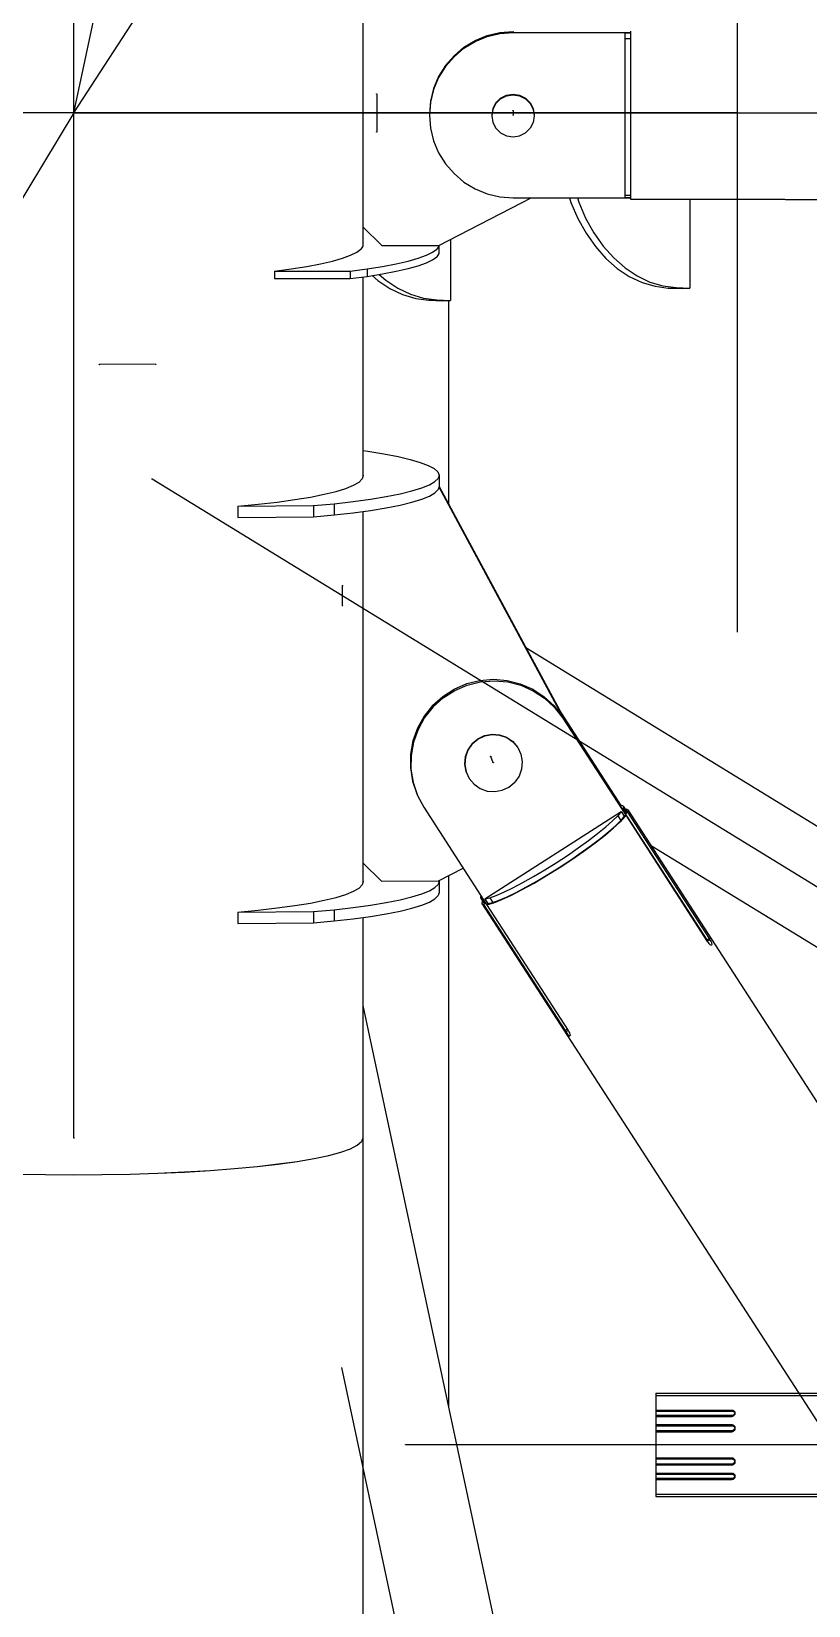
# Model space of a CAD drawing. Header units: millimetres. Extents: x 150209.93 to 150215.05, y 136675.65 to 136679.93.
# Drawn here: x 150213.5062 to 150213.5472, y 136676.732 to 136676.815 of the extents above; entities that cross this region are included whole.
import ezdxf

# ---------------------------------------------------------------- set-up
doc = ezdxf.new("R2010")
doc.units = ezdxf.units.MM
doc.header["$LTSCALE"] = 0.25
for name, pattern in [('CENTER', [50.8, 31.75, -6.35, 6.35, -6.35]), ('XKITLINE00', [0]), ('XKITLINE02', [4, 2, -2]), ('XKITLINE03', [6, 3, -1, 1, -1])]:
    doc.linetypes.add(name, pattern=pattern)

# ---------------------------------------------------------------- blocks, each defined once
blk = doc.blocks.new('çatıı')
at = {"color": 8, "linetype": 'CENTER'}
for p, q in [((22900, 5629.8), (22900, 7286.23)), ((22900, 5900.27), (23075, 6720.27)), ((22900, 5900.27), (23430, 6720.27)), ((23075, 4763.35), (23075, 6431.43)), ((22979.85, 5905.27), (22979.85, 5895.27)), ((22900, 5900.27), (20275, 5900.27)), ((22900, 5900.27), (21825, 4120.57)), ((23075, 5900.27), (22317.5, 5900.27)), ((22900, 5900.27), (22317.5, 5900.27)), ((23075, 5080.27), (22900, 5900.27)), ((23430, 5080.27), (22900, 5900.27)), ((22900, 5900.27), (23430, 5900.27)), ((23015.8, 5900.85), (23015.8, 5899.7)), ((22921.6, 5833.98), (22906.7, 5833.9)), ((22920.61, 5803.7), (23352.8, 5538.56)), ((22970.84, 5770.26), (22970.84, 5775.5)), ((23010.6, 5728.84), (23009.93, 5730.49)), ((22900, 3985.69), (22900, 5629.8))]:
    blk.add_line(p, q, dxfattribs=at)
at = {"color": 8, "linetype": 'XKITLINE00'}
for p, q in [((22976.2, 5928.43), (22976.2, 5870.26)), ((23002.86, 5917.61), (23005.81, 5919.4)), ((23002.86, 5917.36), (23005.81, 5919.14)), ((23005.81, 5919.4), (23009, 5920.71)), ((23005.81, 5919.14), (23009, 5920.46)), ((23009, 5920.71), (23012.35, 5921.51)), ((23009, 5920.46), (23012.35, 5921.25)), ((23012.35, 5921.51), (23015.8, 5921.78)), ((23012.35, 5921.25), (23015.8, 5921.52)), ((23012.35, 5921.51), (23012.35, 5921.25)), ((23015.8, 5921.78), (23015.8, 5921.52)), ((23015.8, 5921.52), (23046.8, 5921.52)), ((23045.3, 5921.38), (23046.8, 5921.38)), ((23045.3, 5921.38), (23045.3, 5917.99)), ((23045.3, 5919.94), (23046.8, 5919.94)), ((23046.8, 5921.84), (23046.8, 5877.54)), ((23000.24, 5915.39), (22998, 5912.78)), ((23000.24, 5915.13), (22998, 5912.53)), ((23000.24, 5915.39), (23002.86, 5917.61)), ((23000.24, 5915.13), (23002.86, 5917.36)), ((23045.3, 5917.99), (23045.3, 5878)), ((22998, 5912.78), (22996.19, 5909.86)), ((22998, 5912.53), (22996.19, 5909.61)), ((22994.87, 5906.7), (22994.07, 5903.37)), ((22994.87, 5906.45), (22994.07, 5903.12)), ((22996.19, 5909.86), (22994.87, 5906.7)), ((22996.19, 5909.61), (22994.87, 5906.45)), ((22994.07, 5903.37), (22993.8, 5899.96)), ((22994.07, 5903.12), (22993.8, 5899.7)), ((23011.26, 5902.97), (23010.47, 5901.42)), ((23011.26, 5902.87), (23010.47, 5901.32)), ((23011.26, 5902.87), (23010.47, 5901.32)), ((23011.26, 5902.76), (23010.47, 5901.21)), ((23011.26, 5902.97), (23012.5, 5904.2)), ((23011.26, 5902.87), (23012.5, 5904.09)), ((23011.26, 5902.87), (23012.5, 5904.09)), ((23011.26, 5902.76), (23012.5, 5903.99)), ((23012.5, 5904.2), (23014.06, 5904.98)), ((23012.5, 5904.09), (23014.06, 5904.88)), ((23012.5, 5904.09), (23014.06, 5904.88)), ((23012.5, 5903.99), (23014.06, 5904.78)), ((23014.06, 5904.98), (23015.8, 5905.26)), ((23014.06, 5904.88), (23015.8, 5905.15)), ((23014.06, 5904.88), (23015.8, 5905.15)), ((23014.06, 5904.78), (23015.8, 5905.05)), ((23015.8, 5905.26), (23015.8, 5905.15)), ((23015.8, 5905.26), (23017.53, 5904.98)), ((23015.8, 5905.15), (23017.53, 5904.88)), ((23015.8, 5905.15), (23015.8, 5905.05)), ((23015.8, 5905.15), (23017.53, 5904.88)), ((23015.8, 5905.05), (23017.53, 5904.78)), ((23017.53, 5904.98), (23019.09, 5904.2)), ((23017.53, 5904.88), (23019.09, 5904.09)), ((23017.53, 5904.88), (23019.09, 5904.09)), ((23017.53, 5904.78), (23019.09, 5903.99)), ((23019.09, 5904.2), (23020.33, 5902.97)), ((23019.09, 5904.09), (23020.33, 5902.87)), ((23019.09, 5904.09), (23020.33, 5902.87)), ((23019.09, 5903.99), (23020.33, 5902.76)), ((23020.33, 5902.97), (23021.12, 5901.42)), ((23020.33, 5902.87), (23021.12, 5901.32)), ((23020.33, 5902.87), (23021.12, 5901.32)), ((23020.33, 5902.76), (23021.12, 5901.21)), ((22993.8, 5899.96), (22993.8, 5899.7)), ((22993.8, 5899.96), (22993.81, 5899.83)), ((22993.8, 5899.7), (22994.07, 5896.29)), ((23010.47, 5901.42), (23010.2, 5899.7)), ((23010.47, 5901.32), (23010.2, 5899.6)), ((23010.47, 5901.32), (23010.2, 5899.6)), ((23010.47, 5901.21), (23010.2, 5899.5)), ((23010.2, 5899.5), (23010.47, 5897.78)), ((23010.47, 5897.78), (23011.26, 5896.23)), ((23021.12, 5897.78), (23020.33, 5896.23)), ((23021.12, 5901.42), (23021.4, 5899.7)), ((23021.12, 5901.32), (23021.4, 5899.6)), ((23021.12, 5901.32), (23021.4, 5899.6)), ((23021.12, 5901.21), (23021.4, 5899.5)), ((23021.4, 5899.5), (23021.12, 5897.78)), ((22994.07, 5896.29), (22994.87, 5892.96)), ((23011.26, 5896.23), (23012.5, 5895)), ((23012.5, 5895), (23014.06, 5894.22)), ((23014.06, 5894.22), (23015.8, 5893.94)), ((23015.8, 5893.94), (23017.53, 5894.22)), ((23017.53, 5894.22), (23019.09, 5895)), ((23019.09, 5895), (23020.33, 5896.23)), ((22994.87, 5892.96), (22996.19, 5889.8)), ((22996.19, 5889.8), (22998, 5886.88)), ((22998, 5886.88), (23000.24, 5884.27)), ((23000.24, 5884.27), (23002.86, 5882.05)), ((23002.86, 5882.05), (23005.81, 5880.26)), ((22996.2, 5865.3), (23020.56, 5877.88)), ((23005.81, 5880.26), (23009, 5878.95)), ((23009, 5878.95), (23012.35, 5878.15)), ((23012.35, 5878.15), (23015.8, 5877.88)), ((23015.8, 5877.88), (23046.8, 5877.88)), ((23030.68, 5877.88), (23031.08, 5876.65)), ((23032.78, 5877.88), (23033.14, 5876.75)), ((23045.3, 5878.57), (23046.8, 5878.57)), ((23045.3, 5878), (23046.8, 5878)), ((23046.8, 5877.54), (23046.8, 5877.51)), ((23046.8, 5877.54), (23086.8, 5877.54)), ((23046.8, 5877.51), (23086.8, 5877.51)), ((23062.43, 5877.51), (23062.43, 5854.03)), ((23086.8, 5877.54), (23087.11, 5877.53)), ((23086.8, 5877.54), (23086.8, 5877.51)), ((23086.8, 5877.51), (23087.11, 5877.51)), ((23087.11, 5877.53), (23087.39, 5877.51)), ((23087.11, 5877.51), (23087.39, 5877.51)), ((23087.39, 5877.51), (23087.63, 5877.48)), ((23087.63, 5877.48), (23087.8, 5877.45)), ((23087.8, 5877.45), (23242.19, 5877.45)), ((23031.08, 5876.65), (23032.89, 5872.44)), ((23033.14, 5876.75), (23034.95, 5872.54)), ((22976.2, 5870.26), (22976.2, 5865.1)), ((22976.2, 5870.26), (22981.2, 5865.3)), ((23032.89, 5872.44), (23035.05, 5868.54)), ((23034.95, 5872.54), (23037.11, 5868.64)), ((23037.11, 5868.64), (23039.59, 5865.12)), ((22976.23, 5865.15), (22975.68, 5864.33)), ((22976.2, 5866.02), (22976.23, 5865.97)), ((22976.23, 5865.97), (22976.23, 5865.15)), ((22981.2, 5865.3), (22996.2, 5865.3)), ((22996.23, 5865.15), (22995.68, 5864.33)), ((22996.23, 5865.32), (22996.23, 5865.15)), ((22996.23, 5865.15), (22996.23, 5863.16)), ((22999.32, 5866.92), (22999.32, 5850.8)), ((23035.05, 5868.54), (23037.52, 5865.02)), ((23037.52, 5865.02), (23040.28, 5861.91)), ((23039.59, 5865.12), (23042.34, 5862.02)), ((22961.4, 5859.8), (22965.01, 5860.48)), ((22965.01, 5860.48), (22968.16, 5861.2)), ((22968.16, 5861.2), (22970.81, 5861.95)), ((22970.81, 5861.95), (22972.96, 5862.72)), ((22972.96, 5862.72), (22974.59, 5863.52)), ((22974.59, 5863.52), (22975.68, 5864.33)), ((22981.4, 5859.8), (22985.01, 5860.48)), ((22985.01, 5860.48), (22988.16, 5861.2)), ((22988.16, 5861.2), (22990.81, 5861.95)), ((22990.81, 5861.95), (22992.96, 5862.72)), ((22990.81, 5859.96), (22992.96, 5860.74)), ((22992.96, 5862.72), (22994.59, 5863.52)), ((22992.96, 5860.74), (22994.59, 5861.53)), ((22994.59, 5863.52), (22995.68, 5864.33)), ((22994.59, 5861.53), (22995.68, 5862.34)), ((22996.23, 5863.16), (22995.68, 5862.34)), ((23040.28, 5861.91), (23043.27, 5859.28)), ((23042.34, 5862.02), (23045.34, 5859.39)), ((22952.88, 5858.56), (22957.34, 5859.16)), ((22952.88, 5858.56), (22972.88, 5858.56)), ((22952.88, 5858.56), (22952.88, 5856.58)), ((22952.88, 5856.58), (22972.88, 5856.58)), ((22957.34, 5859.16), (22961.4, 5859.8)), ((22972.88, 5858.56), (22977.34, 5859.16)), ((22972.88, 5858.56), (22972.88, 5856.58)), ((22972.88, 5856.58), (22977.34, 5857.17)), ((22976.2, 5857.02), (22976.2, 5804.21)), ((22977.34, 5859.16), (22981.4, 5859.8)), ((22977.34, 5859.16), (22977.34, 5857.17)), ((22977.34, 5857.17), (22981.4, 5857.81)), ((22978.65, 5857.38), (22980.16, 5856.05)), ((22980.5, 5857.67), (22982.22, 5856.15)), ((22981.4, 5857.81), (22985.01, 5858.49)), ((22982.22, 5856.15), (22985.42, 5854.03)), ((22985.01, 5858.49), (22988.16, 5859.21)), ((22988.16, 5859.21), (22990.81, 5859.96)), ((23043.27, 5859.28), (23046.46, 5857.16)), ((23045.34, 5859.39), (23048.53, 5857.26)), ((23046.46, 5857.16), (23049.81, 5855.57)), ((23048.53, 5857.26), (23051.87, 5855.67)), ((22980.16, 5856.05), (22983.35, 5853.92)), ((22983.35, 5853.92), (22986.69, 5852.34)), ((22985.42, 5854.03), (22988.76, 5852.44)), ((22986.69, 5852.34), (22990.13, 5851.31)), ((22988.76, 5852.44), (22992.2, 5851.41)), ((23049.81, 5855.57), (23053.25, 5854.54)), ((23051.87, 5855.67), (23055.32, 5854.64)), ((23053.25, 5854.54), (23056.74, 5854.09)), ((23055.32, 5854.64), (23058.81, 5854.19)), ((23056.74, 5854.09), (23058.81, 5854.19)), ((23056.74, 5854.09), (23060.37, 5853.92)), ((23058.81, 5854.19), (23062.43, 5854.03)), ((23060.37, 5853.92), (23062.43, 5854.03)), ((22990.13, 5851.31), (22993.63, 5850.86)), ((22992.2, 5851.41), (22995.7, 5850.96)), ((22993.63, 5850.86), (22995.7, 5850.96)), ((22993.63, 5850.86), (22997.25, 5850.69)), ((22995.7, 5850.96), (22999.32, 5850.8)), ((22997.25, 5850.69), (22999.32, 5850.8)), ((22998.8, 5850.77), (22998.8, 5797.05)), ((22976.2, 5811.21), (22977.54, 5811.03)), ((22977.54, 5811.03), (22981.75, 5810.36)), ((22981.75, 5810.36), (22985.47, 5809.64)), ((22985.47, 5809.64), (22988.68, 5808.88)), ((22988.68, 5808.88), (22991.35, 5808.09)), ((22991.35, 5808.09), (22993.46, 5807.27)), ((22993.46, 5807.27), (22994.99, 5806.44)), ((22994.99, 5806.44), (22995.94, 5805.58)), ((22973.76, 5802.04), (22975.21, 5802.88)), ((22976.06, 5803.73), (22975.21, 5802.88)), ((22976.31, 5804.59), (22976.06, 5803.73)), ((22976.2, 5804.88), (22976.31, 5804.59)), ((22991.72, 5801.35), (22993.74, 5802.17)), ((22993.74, 5802.17), (22995.18, 5803.01)), ((22996.03, 5803.86), (22995.18, 5803.01)), ((22995.94, 5805.58), (22996.28, 5804.72)), ((22996.28, 5804.72), (22996.03, 5803.86)), ((22996.28, 5804.72), (22996.28, 5801.75)), ((22953.65, 5797.62), (22958.25, 5798.25)), ((22958.25, 5798.25), (22962.38, 5798.94)), ((22962.38, 5798.94), (22966.03, 5799.66)), ((22966.03, 5799.66), (22969.16, 5800.42)), ((22969.16, 5800.42), (22971.74, 5801.22)), ((22971.74, 5801.22), (22973.76, 5802.04)), ((22973.63, 5797.75), (22978.22, 5798.38)), ((22978.22, 5798.38), (22982.36, 5799.07)), ((22982.36, 5799.07), (22986, 5799.79)), ((22986, 5799.79), (22989.13, 5800.55)), ((22989.13, 5800.55), (22991.72, 5801.35)), ((22989.13, 5797.58), (22991.72, 5798.37)), ((22991.72, 5798.37), (22993.74, 5799.19)), ((22993.74, 5799.19), (22995.18, 5800.03)), ((22996.03, 5800.89), (22995.18, 5800.03)), ((22996.28, 5801.75), (22996.03, 5800.89)), ((22996.24, 5801.61), (23029.23, 5740.33)), ((22996.28, 5801.72), (23029.33, 5740.34)), ((22943.24, 5796.53), (22948.64, 5797.05)), ((22943.24, 5796.53), (22963.21, 5796.66)), ((22943.24, 5796.53), (22943.24, 5793.55)), ((22948.64, 5797.05), (22953.65, 5797.62)), ((22963.21, 5796.66), (22968.61, 5797.18)), ((22963.21, 5796.66), (22963.21, 5793.68)), ((22963.21, 5793.68), (22968.61, 5794.2)), ((22968.61, 5797.18), (22973.63, 5797.75)), ((22968.61, 5797.18), (22968.61, 5794.2)), ((22968.61, 5794.2), (22973.63, 5794.78)), ((22973.63, 5794.78), (22978.22, 5795.41)), ((22976.2, 5795.13), (22976.2, 5697.08)), ((22978.22, 5795.41), (22982.36, 5796.09)), ((22982.36, 5796.09), (22986, 5796.81)), ((22986, 5796.81), (22989.13, 5797.58)), ((22943.24, 5793.55), (22963.21, 5793.68)), ((23019.16, 5759.23), (23307.03, 5582.63)), ((22997.25, 5746.33), (23000.27, 5748.27)), ((23000.27, 5748.27), (23003.58, 5749.7)), ((23000.43, 5747.89), (23003.74, 5749.32)), ((23003.58, 5749.7), (23007.08, 5750.56)), ((23003.74, 5749.32), (23007.23, 5750.18)), ((23007.08, 5750.56), (23010.66, 5750.84)), ((23007.23, 5750.18), (23010.82, 5750.46)), ((23010.66, 5750.84), (23014.24, 5750.54)), ((23010.82, 5750.46), (23014.4, 5750.16)), ((23014.24, 5750.54), (23017.72, 5749.65)), ((23014.4, 5750.16), (23017.87, 5749.27)), ((23017.72, 5749.65), (23021, 5748.2)), ((23017.87, 5749.27), (23021.15, 5747.82)), ((23021, 5748.2), (23023.99, 5746.24)), ((22994.58, 5743.92), (22997.25, 5746.33)), ((22994.73, 5743.54), (22997.4, 5745.95)), ((22997.4, 5745.95), (23000.43, 5747.89)), ((23021.15, 5747.82), (23024.14, 5745.86)), ((23023.99, 5746.24), (23026.61, 5743.81)), ((23024.14, 5745.86), (23026.76, 5743.43)), ((22992.34, 5741.11), (22990.6, 5737.97)), ((22992.49, 5740.73), (22990.75, 5737.59)), ((22994.58, 5743.92), (22992.34, 5741.11)), ((22994.73, 5743.54), (22992.49, 5740.73)), ((23026.61, 5743.81), (23028.79, 5740.99)), ((23026.61, 5743.81), (23026.76, 5743.43)), ((23026.76, 5743.43), (23028.94, 5740.61)), ((23028.38, 5742.1), (23044.26, 5717.52)), ((23028.79, 5740.99), (23066.87, 5682.07)), ((23028.79, 5740.99), (23028.94, 5740.61)), ((23028.9, 5741.16), (23044.2, 5717.48)), ((23028.94, 5740.61), (23045.51, 5714.97)), ((23029.33, 5740.34), (23029.53, 5739.85)), ((23029.33, 5740.34), (23029.58, 5739.76)), ((22990.6, 5737.97), (22989.39, 5734.6)), ((22990.75, 5737.59), (22989.55, 5734.22)), ((23006.51, 5735.17), (23008.31, 5736.01)), ((23006.55, 5735.06), (23008.35, 5735.91)), ((23008.31, 5736.01), (23010.26, 5736.37)), ((23008.35, 5735.91), (23010.3, 5736.27)), ((23010.26, 5736.37), (23012.23, 5736.21)), ((23010.3, 5736.27), (23012.27, 5736.11)), ((23012.23, 5736.21), (23014.09, 5735.56)), ((23012.27, 5736.11), (23014.13, 5735.45)), ((22989.39, 5734.6), (22988.77, 5731.08)), ((22989.55, 5734.22), (22988.92, 5730.7)), ((23003.86, 5732.27), (23003.19, 5730.41)), ((23003.9, 5732.17), (23003.23, 5730.31)), ((23005, 5733.89), (23003.86, 5732.27)), ((23005.04, 5733.79), (23003.9, 5732.17)), ((23005, 5733.89), (23006.51, 5735.17)), ((23005.04, 5733.79), (23006.55, 5735.06)), ((23006.51, 5735.17), (23006.55, 5735.06)), ((23014.09, 5735.56), (23015.72, 5734.44)), ((23014.13, 5735.45), (23015.76, 5734.34)), ((23015.72, 5734.44), (23016.99, 5732.94)), ((23015.76, 5734.34), (23017.04, 5732.84)), ((23016.99, 5732.94), (23017.04, 5732.84)), ((23017.04, 5732.84), (23017.88, 5731.06)), ((22988.77, 5731.08), (22988.73, 5727.51)), ((22988.73, 5727.51), (22989.29, 5723.98)), ((22988.92, 5730.7), (22988.89, 5727.13)), ((23003.19, 5730.41), (23003.02, 5728.45)), ((23003.02, 5728.45), (23003.36, 5726.52)), ((23003.23, 5730.31), (23003.06, 5728.35)), ((23003.06, 5728.35), (23003.41, 5726.41)), ((23017.88, 5731.06), (23018.22, 5729.13)), ((23018.22, 5729.13), (23018.05, 5727.17)), ((22988.89, 5727.13), (22989.44, 5723.6)), ((22989.29, 5723.98), (22990.42, 5720.6)), ((22989.44, 5723.6), (22990.58, 5720.22)), ((23003.36, 5726.52), (23003.41, 5726.41)), ((23003.41, 5726.41), (23004.25, 5724.64)), ((23004.25, 5724.64), (23005.52, 5723.14)), ((23014.73, 5722.41), (23016.24, 5723.69)), ((23017.38, 5725.31), (23016.24, 5723.69)), ((23018.05, 5727.17), (23017.38, 5725.31)), ((22990.42, 5720.6), (22990.49, 5720.47)), ((22990.42, 5720.6), (22990.58, 5720.22)), ((22990.58, 5720.22), (22992.26, 5717.07)), ((23005.52, 5723.14), (23007.15, 5722.02)), ((23007.15, 5722.02), (23009.01, 5721.37)), ((23009.01, 5721.37), (23010.98, 5721.21)), ((23010.98, 5721.21), (23012.93, 5721.57)), ((23012.93, 5721.57), (23014.73, 5722.41)), ((22992.26, 5717.07), (23008.82, 5691.44)), ((23008.4, 5692.92), (23044.33, 5715.97)), ((23044.33, 5715.97), (23043.4, 5714.84)), ((23044.05, 5717.38), (23044.44, 5717.64)), ((23044.33, 5715.97), (23045.14, 5714.72)), ((23044.44, 5717.64), (23044.69, 5717.53)), ((23044.54, 5716.62), (23044.79, 5716.77)), ((23044.69, 5717.53), (23044.83, 5717.35)), ((23044.87, 5717.09), (23044.79, 5716.77)), ((23044.79, 5716.77), (23045.59, 5715.52)), ((23044.83, 5717.35), (23045.64, 5716.1)), ((23044.83, 5717.35), (23044.87, 5717.09)), ((23044.87, 5717.09), (23045.67, 5715.84)), ((23045.13, 5714.73), (23045.51, 5714.97)), ((23045.14, 5714.72), (23045.51, 5714.96)), ((23045.51, 5714.96), (23045.3, 5714.63)), ((23045.35, 5715.37), (23045.98, 5715.77)), ((23045.35, 5715.37), (23045.59, 5715.52)), ((23045.39, 5716.48), (23045.64, 5716.64)), ((23045.45, 5715.13), (23045.51, 5714.97)), ((23045.45, 5715.13), (23066.96, 5681.84)), ((23045.51, 5714.96), (23067.03, 5681.67)), ((23045.67, 5715.84), (23045.59, 5715.52)), ((23045.64, 5716.64), (23046.06, 5716.37)), ((23045.64, 5716.1), (23045.67, 5715.84)), ((23046.06, 5716.37), (23045.98, 5715.77)), ((23045.98, 5715.77), (23067.5, 5682.49)), ((23046.06, 5716.37), (23322.21, 5289.11)), ((23038.11, 5710.16), (23040.25, 5711.9)), ((23040.09, 5709.74), (23042.31, 5711.62)), ((23040.25, 5711.9), (23042.02, 5713.47)), ((23041.05, 5710.65), (23042.83, 5712.22)), ((23042.02, 5713.47), (23043.4, 5714.84)), ((23042.31, 5711.62), (23044.07, 5713.26)), ((23042.83, 5712.22), (23044.2, 5713.59)), ((23043.4, 5714.84), (23044.2, 5713.59)), ((23045.3, 5714.63), (23044.07, 5713.26)), ((23045.14, 5714.72), (23044.2, 5713.59)), ((23032.99, 5706.35), (23035.67, 5708.29)), ((23033.8, 5705.11), (23036.48, 5707.04)), ((23034.51, 5705.52), (23037.46, 5707.69)), ((23035.67, 5708.29), (23038.11, 5710.16)), ((23036.48, 5707.04), (23038.92, 5708.91)), ((23037.46, 5707.69), (23040.09, 5709.74)), ((23038.92, 5708.91), (23041.05, 5710.65)), ((23052.08, 5707.06), (23221.96, 5602.84)), ((22976.2, 5702.45), (22981.16, 5697.55)), ((23024.18, 5700.57), (23027.17, 5702.44)), ((23027.17, 5702.44), (23030.13, 5704.39)), ((23027.98, 5701.19), (23030.94, 5703.14)), ((23028, 5701.13), (23031.32, 5703.32)), ((23030.13, 5704.39), (23032.99, 5706.35)), ((23030.94, 5703.14), (23033.8, 5705.11)), ((23031.32, 5703.32), (23034.51, 5705.52)), ((22996.14, 5697.65), (23002.65, 5701)), ((22998.8, 5699.02), (22998.8, 5558.88)), ((23018.42, 5697.23), (23021.24, 5698.82)), ((23021.24, 5698.82), (23024.18, 5700.57)), ((23021.36, 5697.09), (23024.65, 5699.03)), ((23022.04, 5697.57), (23024.99, 5699.32)), ((23024.65, 5699.03), (23028, 5701.13)), ((23024.99, 5699.32), (23027.98, 5701.19)), ((22971.74, 5694.1), (22973.76, 5694.92)), ((22973.76, 5694.92), (22975.21, 5695.76)), ((22976.06, 5696.61), (22975.21, 5695.76)), ((22976.31, 5697.47), (22976.06, 5696.61)), ((22976.2, 5697.75), (22976.31, 5697.47)), ((22981.16, 5697.55), (22996.14, 5697.65)), ((22989.13, 5693.43), (22991.72, 5694.23)), ((22991.72, 5694.23), (22993.74, 5695.05)), ((22993.74, 5695.05), (22995.18, 5695.89)), ((22996.03, 5696.74), (22995.18, 5695.89)), ((22996.28, 5697.6), (22996.03, 5696.74)), ((22996.28, 5694.63), (22996.03, 5693.77)), ((22996.24, 5697.7), (22996.28, 5697.6)), ((22996.28, 5697.6), (22996.28, 5694.63)), ((23011.36, 5693.8), (23013.41, 5694.69)), ((23013.41, 5694.69), (23015.78, 5695.84)), ((23014.22, 5693.44), (23016.59, 5694.59)), ((23015.37, 5693.88), (23018.23, 5695.35)), ((23015.78, 5695.84), (23018.42, 5697.23)), ((23016.59, 5694.59), (23019.22, 5695.98)), ((23018.23, 5695.35), (23021.36, 5697.09)), ((23019.22, 5695.98), (23022.04, 5697.57)), ((22948.64, 5689.92), (22953.65, 5690.5)), ((22953.65, 5690.5), (22958.25, 5691.13)), ((22958.25, 5691.13), (22962.38, 5691.81)), ((22962.38, 5691.81), (22966.03, 5692.54)), ((22963.21, 5689.54), (22968.61, 5690.05)), ((22966.03, 5692.54), (22969.16, 5693.3)), ((22968.61, 5690.05), (22973.63, 5690.63)), ((22968.61, 5690.05), (22968.61, 5687.08)), ((22969.16, 5693.3), (22971.74, 5694.1)), ((22973.63, 5690.63), (22978.22, 5691.26)), ((22978.22, 5691.26), (22982.36, 5691.94)), ((22982.36, 5691.94), (22986, 5692.67)), ((22986, 5692.67), (22989.13, 5693.43)), ((22986, 5689.69), (22989.13, 5690.46)), ((22989.13, 5690.46), (22991.72, 5691.25)), ((22991.72, 5691.25), (22993.74, 5692.07)), ((22993.74, 5692.07), (22995.18, 5692.91)), ((22996.03, 5693.77), (22995.18, 5692.91)), ((23007.27, 5693.79), (23007.19, 5693.47)), ((23007.19, 5693.47), (23007.22, 5693.22)), ((23007.22, 5693.22), (23008.03, 5691.97)), ((23007.22, 5693.22), (23007.36, 5693.04)), ((23007.27, 5693.79), (23007.29, 5693.81)), ((23007.36, 5693.04), (23008.17, 5691.79)), ((23007.36, 5693.04), (23007.61, 5692.93)), ((23007.61, 5692.93), (23007.79, 5693.04)), ((23007.61, 5692.93), (23008.42, 5691.68)), ((23007.68, 5692.29), (23007.61, 5691.7)), ((23007.61, 5691.7), (23008.03, 5691.43)), ((23007.61, 5691.7), (23283.76, 5264.45)), ((23007.68, 5692.29), (23007.78, 5692.36)), ((23008.03, 5691.97), (23008.17, 5691.79)), ((23008.03, 5691.43), (23008.6, 5691.79)), ((23008.03, 5691.43), (23029.55, 5658.14)), ((23008.17, 5691.79), (23008.42, 5691.68)), ((23008.4, 5692.92), (23009.67, 5693.21)), ((23008.4, 5692.92), (23009.2, 5691.67)), ((23008.42, 5691.68), (23008.6, 5691.79)), ((23008.82, 5691.44), (23009.2, 5691.68)), ((23008.83, 5691.43), (23009.2, 5691.67)), ((23008.83, 5691.43), (23009.17, 5691.45)), ((23008.83, 5691.43), (23030.35, 5658.14)), ((23008.85, 5691.46), (23008.87, 5691.43)), ((23009.17, 5691.45), (23010.77, 5691.9)), ((23009.2, 5691.67), (23010.48, 5691.96)), ((23009.67, 5693.21), (23011.36, 5693.8)), ((23009.67, 5693.21), (23010.48, 5691.96)), ((23010.48, 5691.96), (23012.16, 5692.56)), ((23010.77, 5691.9), (23012.86, 5692.72)), ((23012.16, 5692.56), (23014.22, 5693.44)), ((23012.86, 5692.72), (23015.37, 5693.88)), ((22943.24, 5689.4), (22948.64, 5689.92)), ((22943.24, 5689.4), (22963.21, 5689.54)), ((22943.24, 5689.4), (22943.24, 5686.43)), ((22943.24, 5686.43), (22963.21, 5686.56)), ((22963.21, 5689.54), (22963.21, 5686.56)), ((22963.21, 5686.56), (22968.61, 5687.08)), ((22968.61, 5687.08), (22973.63, 5687.66)), ((22973.63, 5687.66), (22978.22, 5688.29)), ((22976.2, 5688.01), (22976.2, 5629.8)), ((22978.22, 5688.29), (22982.36, 5688.97)), ((22982.36, 5688.97), (22986, 5689.69)), ((23066.87, 5682.08), (23067.5, 5682.49)), ((23066.87, 5682.07), (23066.96, 5681.84)), ((23066.96, 5681.84), (23066.94, 5681.81)), ((23067, 5681.71), (23067.71, 5682.16)), ((23067.5, 5682.49), (23067.71, 5682.16)), ((23067.71, 5682.16), (23067.9, 5681.84)), ((23067.9, 5681.84), (23068.06, 5681.53)), ((23067.03, 5681.67), (23067.24, 5681.37)), ((23067.24, 5681.37), (23067.46, 5681.1)), ((23067.46, 5681.1), (23067.67, 5680.9)), ((23067.67, 5680.9), (23067.86, 5680.76)), ((23067.86, 5680.76), (23068.01, 5680.71)), ((23068.01, 5680.71), (23068.13, 5680.73)), ((23068.06, 5681.53), (23068.14, 5681.38)), ((23068.2, 5680.84), (23068.13, 5680.73)), ((23068.14, 5681.38), (23068.17, 5681.26)), ((23068.17, 5681.26), (23068.21, 5681.02)), ((23068.21, 5681.02), (23068.2, 5680.84)), ((22976.2, 5664.78), (23010.86, 5502.33)), ((23029.55, 5658.14), (23030.11, 5658.5)), ((23029.55, 5658.14), (23029.76, 5657.82)), ((23029.76, 5657.82), (23030.32, 5658.18)), ((23029.76, 5657.82), (23029.97, 5657.51)), ((23029.97, 5657.51), (23030.17, 5657.23)), ((23030.17, 5657.23), (23030.27, 5657.09)), ((23030.27, 5657.09), (23030.36, 5657)), ((23030.35, 5658.14), (23030.54, 5657.82)), ((23030.36, 5657), (23030.55, 5656.86)), ((23030.54, 5657.82), (23030.69, 5657.52)), ((23030.55, 5656.86), (23030.7, 5656.79)), ((23030.69, 5657.52), (23030.8, 5657.25)), ((23030.7, 5656.79), (23030.81, 5656.8)), ((23030.8, 5657.25), (23030.86, 5657.04)), ((23030.86, 5656.88), (23030.81, 5656.8)), ((23030.86, 5657.04), (23030.86, 5656.88)), ((22972.91, 5626.99), (22974.73, 5627.91)), ((22974.73, 5627.91), (22975.83, 5628.85)), ((22974.73, 5627.91), (22975.83, 5628.85)), ((22976.2, 5629.8), (22975.83, 5628.85)), ((22976.2, 5629.8), (22975.83, 5628.85)), ((22976.2, 5629.8), (22976.2, 5116.07)), ((22953.88, 5622.95), (22958.9, 5623.65)), ((22953.88, 5622.94), (22958.9, 5623.64)), ((22958.9, 5623.65), (22963.35, 5624.42)), ((22958.9, 5623.64), (22963.35, 5624.41)), ((22963.35, 5624.41), (22967.2, 5625.23)), ((22963.35, 5624.42), (22967.2, 5625.23)), ((22967.2, 5625.23), (22970.39, 5626.09)), ((22967.2, 5625.23), (22970.39, 5626.09)), ((22970.39, 5626.09), (22972.91, 5626.99)), ((22970.39, 5626.09), (22972.91, 5626.99)), ((22885.13, 5620.29), (22892.53, 5620.15)), ((22885.13, 5620.28), (22892.53, 5620.14)), ((22892.53, 5620.15), (22900, 5620.11)), ((22892.53, 5620.14), (22900, 5620.1)), ((22900, 5620.11), (22907.46, 5620.15)), ((22900, 5620.1), (22907.46, 5620.14)), ((22907.46, 5620.15), (22914.86, 5620.29)), ((22907.46, 5620.14), (22914.86, 5620.28)), ((22914.86, 5620.29), (22922.12, 5620.52)), ((22914.86, 5620.28), (22922.12, 5620.51)), ((22922.12, 5620.52), (22929.16, 5620.85)), ((22922.12, 5620.51), (22929.16, 5620.83)), ((22929.16, 5620.85), (22935.92, 5621.25)), ((22929.16, 5620.83), (22935.92, 5621.24)), ((22935.92, 5621.25), (22942.33, 5621.74)), ((22935.92, 5621.24), (22942.33, 5621.73)), ((22942.33, 5621.74), (22948.34, 5622.31)), ((22942.33, 5621.73), (22948.34, 5622.3)), ((22948.34, 5622.31), (22953.88, 5622.95)), ((22948.34, 5622.3), (22953.88, 5622.94))]:
    blk.add_line(p, q, dxfattribs=at)
at = {"color": 7, "linetype": 'XKITLINE00'}
for p, q in [((23053.46, 5562.5), (23091.12, 5562.5)), ((23053.46, 5562.5), (23053.46, 5557.85)), ((23053.46, 5558.03), (23073.46, 5558.03)), ((23073.46, 5558.03), (23073.72, 5557.98)), ((23073.46, 5558.03), (23073.46, 5557.72)), ((23073.46, 5557.72), (23073.72, 5557.69)), ((23073.72, 5557.98), (23073.96, 5557.9)), ((23073.72, 5557.69), (23073.96, 5557.61)), ((23073.96, 5557.61), (23073.99, 5557.58)), ((23073.98, 5557.89), (23074.14, 5557.75)), ((23073.99, 5557.58), (23074.14, 5557.46)), ((23074.14, 5557.75), (23074.27, 5557.55)), ((23074.14, 5557.46), (23074.27, 5557.26)), ((23074.27, 5557.12), (23074.14, 5556.93)), ((23074.27, 5557.55), (23074.31, 5557.34)), ((23074.31, 5557.34), (23074.27, 5557.12)), ((23074.27, 5557.26), (23074.28, 5557.19)), ((23053.46, 5556.64), (23053.46, 5553.92)), ((23053.46, 5556.64), (23073.46, 5556.64)), ((23053.46, 5554.19), (23073.46, 5554.19)), ((23073.46, 5556.64), (23073.72, 5556.68)), ((23073.46, 5554.19), (23073.72, 5554.16)), ((23073.46, 5554.19), (23073.46, 5553.92)), ((23073.46, 5553.9), (23073.72, 5553.87)), ((23073.72, 5556.68), (23073.96, 5556.78)), ((23073.72, 5554.16), (23073.96, 5554.04)), ((23073.72, 5554.16), (23073.72, 5553.87)), ((23073.72, 5553.87), (23073.96, 5553.75)), ((23073.96, 5556.78), (23074.14, 5556.93)), ((23073.96, 5554.04), (23074.14, 5553.87)), ((23073.96, 5553.75), (23074.14, 5553.58)), ((23073.96, 5552.77), (23074.14, 5552.94)), ((23074.14, 5553.87), (23074.27, 5553.65)), ((23074.14, 5553.58), (23074.27, 5553.36)), ((23074.27, 5553.16), (23074.14, 5552.94)), ((23074.27, 5553.65), (23074.31, 5553.41)), ((23074.31, 5553.41), (23074.27, 5553.16)), ((23074.27, 5553.36), (23074.28, 5553.26)), ((23053.46, 5552.61), (23053.46, 5538.71)), ((23053.46, 5552.61), (23073.46, 5552.61)), ((23073.46, 5552.61), (23073.72, 5552.67)), ((23073.72, 5552.67), (23073.96, 5552.77)), ((23053.46, 5538.71), (23053.46, 5535.76)), ((23053.46, 5535.76), (23053.46, 5535.24)), ((23053.46, 5535.24), (23096.31, 5535.24))]:
    blk.add_line(p, q, dxfattribs=at)
at = {"color": 116, "linetype": 'XKITLINE02', "true_color": 0x136734}
for p, q in [((23053.46, 5561.9), (23276.53, 5561.9)), ((23091.12, 5562.5), (23145.51, 5562.5)), ((23053.46, 5558.58), (23053.46, 5557.46)), ((23053.46, 5557.85), (23053.46, 5556.64)), ((23053.46, 5557.72), (23073.46, 5557.72)), ((23073.46, 5557.72), (23073.46, 5557.72)), ((23073.96, 5557.9), (23073.98, 5557.89)), ((23074.28, 5557.19), (23074.31, 5557.05)), ((23074.31, 5557.34), (23074.31, 5557.05)), ((23053.46, 5556.4), (23053.46, 5552.61)), ((23053.46, 5556.35), (23073.46, 5556.35)), ((23053.46, 5553.92), (23053.46, 5553.9)), ((23053.46, 5553.9), (23073.46, 5553.9)), ((23073.46, 5556.64), (23073.46, 5556.35)), ((23073.46, 5556.35), (23073.72, 5556.39)), ((23073.46, 5553.92), (23073.46, 5553.9)), ((23073.72, 5556.68), (23073.72, 5556.39)), ((23073.72, 5556.39), (23073.96, 5556.48)), ((23073.96, 5556.48), (23074.14, 5556.64)), ((23074.27, 5556.83), (23074.14, 5556.64)), ((23074.31, 5557.05), (23074.27, 5556.83)), ((23074.31, 5553.11), (23074.27, 5552.87)), ((23074.28, 5553.26), (23074.31, 5553.11)), ((23074.31, 5553.41), (23074.31, 5553.11)), ((23053.46, 5552.61), (23053.46, 5545.13)), ((23053.46, 5552.3), (23073.46, 5552.3)), ((23073.46, 5552.61), (23073.46, 5552.3)), ((23073.46, 5552.3), (23073.72, 5552.35)), ((23073.72, 5552.35), (23073.96, 5552.47)), ((23073.99, 5552.51), (23073.96, 5552.47)), ((23073.99, 5552.51), (23074.14, 5552.65)), ((23074.27, 5552.87), (23074.14, 5552.65)), ((23053.46, 5546.61), (23053.46, 5540.99)), ((23053.46, 5545.44), (23073.46, 5545.44)), ((23053.46, 5545.13), (23073.46, 5545.13)), ((23073.46, 5545.44), (23073.46, 5545.13)), ((23073.46, 5545.44), (23073.72, 5545.39)), ((23073.46, 5545.13), (23073.72, 5545.06)), ((23073.72, 5545.39), (23073.96, 5545.27)), ((23073.72, 5545.06), (23073.96, 5544.97)), ((23073.96, 5545.27), (23073.99, 5545.23)), ((23073.96, 5544.97), (23074.14, 5544.8)), ((23073.99, 5545.23), (23074.14, 5545.09)), ((23074.14, 5545.09), (23074.27, 5544.87)), ((23074.14, 5544.8), (23074.27, 5544.58)), ((23074.27, 5544.87), (23074.31, 5544.62)), ((23074.31, 5544.62), (23074.27, 5544.38)), ((23074.31, 5544.62), (23074.31, 5544.33)), ((23053.46, 5543.83), (23073.46, 5543.83)), ((23053.46, 5543.54), (23073.46, 5543.54)), ((23053.46, 5541.39), (23073.46, 5541.39)), ((23053.46, 5541.1), (23073.46, 5541.1)), ((23053.46, 5540.99), (23053.46, 5535.88)), ((23073.46, 5543.83), (23073.72, 5543.87)), ((23073.46, 5543.83), (23073.46, 5543.54)), ((23073.46, 5543.54), (23073.72, 5543.58)), ((23073.46, 5541.39), (23073.72, 5541.35)), ((23073.46, 5541.39), (23073.46, 5541.1)), ((23073.46, 5541.1), (23073.72, 5541.06)), ((23073.72, 5543.87), (23073.96, 5543.99)), ((23073.72, 5543.87), (23073.72, 5543.58)), ((23073.72, 5543.58), (23073.96, 5543.69)), ((23073.72, 5541.35), (23073.96, 5541.25)), ((23073.72, 5541.35), (23073.72, 5541.06)), ((23073.72, 5541.06), (23073.88, 5540.99)), ((23073.88, 5540.99), (23073.96, 5540.96)), ((23073.96, 5543.99), (23074.14, 5544.16)), ((23073.96, 5543.69), (23074.14, 5543.87)), ((23073.96, 5541.25), (23074.14, 5541.1)), ((23073.96, 5540.96), (23074.14, 5540.81)), ((23074.27, 5544.38), (23074.14, 5544.16)), ((23074.27, 5544.09), (23074.14, 5543.87)), ((23074.14, 5541.1), (23074.27, 5540.91)), ((23074.14, 5540.81), (23074.27, 5540.61)), ((23074.27, 5540.47), (23074.14, 5540.28)), ((23074.27, 5544.58), (23074.31, 5544.33)), ((23074.31, 5544.33), (23074.27, 5544.09)), ((23074.27, 5540.91), (23074.31, 5540.69)), ((23074.31, 5540.69), (23074.27, 5540.47)), ((23074.27, 5540.61), (23074.31, 5540.4)), ((23074.31, 5540.69), (23074.31, 5540.4)), ((23053.46, 5540.02), (23073.46, 5540.02)), ((23053.46, 5539.71), (23073.46, 5539.71)), ((23053.46, 5536.94), (23053.46, 5535.76)), ((23073.46, 5540.02), (23073.72, 5540.05)), ((23073.46, 5540.02), (23073.46, 5539.71)), ((23073.46, 5539.71), (23073.72, 5539.75)), ((23073.72, 5540.05), (23073.96, 5540.13)), ((23073.72, 5539.75), (23073.96, 5539.83)), ((23073.96, 5540.13), (23073.99, 5540.15)), ((23073.96, 5539.83), (23074.14, 5539.99)), ((23073.99, 5540.15), (23074.14, 5540.28)), ((23074.27, 5540.18), (23074.14, 5539.99)), ((23074.31, 5540.4), (23074.27, 5540.18)), ((23053.46, 5535.84), (23276.53, 5535.84))]:
    blk.add_line(p, q, dxfattribs=at)
at = {"color": 1, "linetype": 'XKITLINE03'}
blk.add_line((23342.5, 5548.87), (22987.5, 5548.87), dxfattribs=at)
at = {"color": 8, "linetype": 'XKITLINE00'}
for centre in [(22979.85, 5905.27), (22900, 5900.27), (22900, 5900.27), (22900, 5900.27), (22900, 5900.27), (22900, 5900.27), (22900, 5900.27), (22900, 5900.27), (22900, 5900.27), (23015.8, 5900.85), (23015.8, 5899.7), (23075, 5900.27), (22979.85, 5895.27), (22906.7, 5833.9), (22921.6, 5833.98), (22920.61, 5803.7), (22970.84, 5775.5), (22970.84, 5770.26), (23009.93, 5730.49), (23010.6, 5728.84), (22900, 5629.8), (22900, 5629.8)]:
    blk.add_circle(centre, 0.05, dxfattribs=at)
at = {"color": 1, "linetype": 'XKITLINE00'}
blk.add_circle((22987.5, 5548.87), 0.05, dxfattribs=at)

msp = doc.modelspace()

# ---------------------------------------------------------------- block references
at = {"xscale": 0.0002000170049888334, "yscale": 0.0002000170049888334, "zscale": 0.0002000170049888334}
msp.add_blockref('çatıı', (150208.928067, 136675.630592), dxfattribs=at)

doc.saveas('drawing.dxf')
